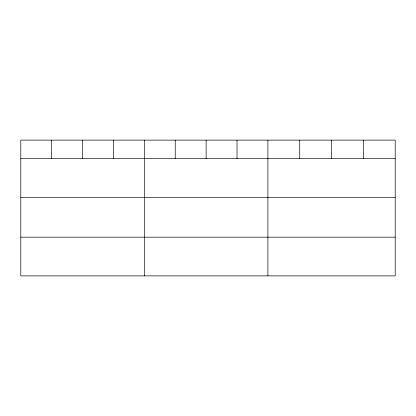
<?xml version="1.0" encoding="UTF-8"?>
<svg xmlns="http://www.w3.org/2000/svg" width="416" height="416" viewBox="0 0 416 416"><rect width="100%" height="100%" fill="white"/><g stroke="black" fill="none" stroke-linecap="round" stroke-linejoin="round"><path stroke-width="0.62" d="M395.2 158.605L395.2 275.876L20.8 275.876L20.8 140.124L395.2 140.124L395.2 158.605L20.8 158.605M20.8 197.304L395.2 197.304M20.8 237.177L395.2 237.177M363.376 140.124L363.376 158.605M331.552 140.124L331.552 158.605M299.728 140.124L299.728 158.605M267.904 140.124L267.904 275.876M237.016 140.124L237.016 158.605M206.128 140.124L206.128 158.605M175.24 140.124L175.24 158.605M144.352 140.124L144.352 275.876M113.464 140.124L113.464 158.605M82.576 140.124L82.576 158.605M51.688 140.124L51.688 158.605"/></g></svg>
